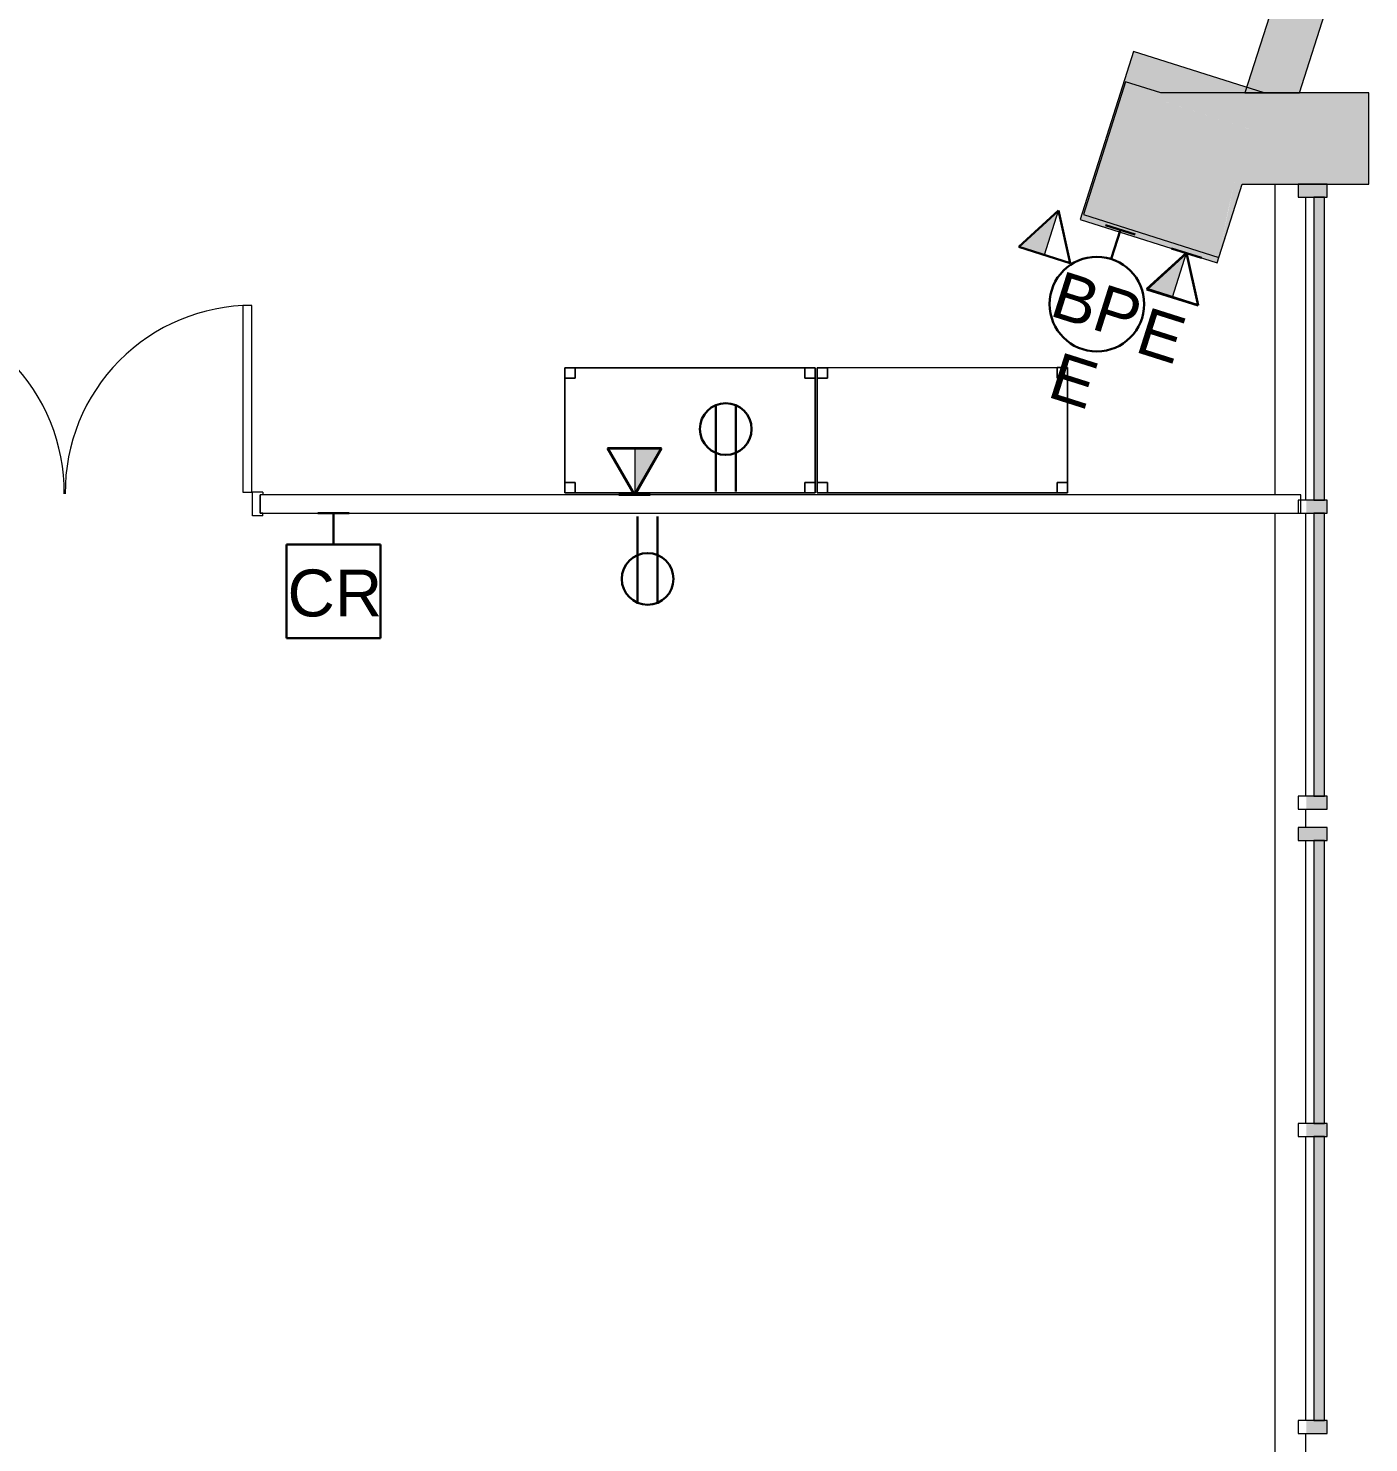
# Model space of a CAD drawing. Header units: inches. Extents: x 385 to 2249, y -1773 to -36.
# Drawn here: x 1940.5 to 2197.4, y -1046.8 to -775.7 of the extents above; entities that cross this region are included whole.
import ezdxf

# ---------------------------------------------------------------- set-up
doc = ezdxf.new("R2010")
doc.units = ezdxf.units.IN
doc.header["$MEASUREMENT"] = 0
for name, color, linetype, lineweight in [('A-ANNO-NOTE', 131, 'Continuous', 30), ('A-COLS', 52, 'Continuous', 13), ('A-DOOR', 31, 'Continuous', 13), ('A-DOOR-FRAM', 31, 'Continuous', 20), ('A-GLAZ-CURT', 52, 'Continuous', 13), ('A-GLAZ-CWMG', 51, 'Continuous', 13), ('A-WALL', 113, 'Continuous', 13), ('I-FURN', 30, 'Continuous', 9), ('I-WALL', 2, 'Continuous', 13), ('Q-CASE', 31, 'Continuous', 9)]:
    doc.layers.add(name, color=color, linetype=linetype, lineweight=lineweight)
doc.styles.add('Swis721 Lt BT', font='swissl.ttf', dxfattribs={"height": 9})

# ---------------------------------------------------------------- blocks, each defined once
blk = doc.blocks.new('System Panel - Glazed 2-5376064-Level 7 POWER _ SIGNAL')
at = {"layer": 'A-GLAZ-CURT', "lineweight": 9}
blk.add_hatch(color=7, dxfattribs=at).paths.add_polyline_path([(27.23, 2.25), (-27.23, 2.25), (-27.23, 0.25), (27.23, 0.25)], flags=0)
at = {"layer": 'A-GLAZ-CURT', "color": 8, "lineweight": 20}
for p, q in [((27.23, 2.25), (-27.23, 2.25)), ((-27.23, 2.25), (-27.23, 0.25)), ((-27.23, 0.25), (27.23, 0.25)), ((27.23, 0.25), (27.23, 2.25))]:
    blk.add_line(p, q, dxfattribs=at)
blk = doc.blocks.new('Rectangular Mullion - 2_5_ x 5_ rectangular-5103978-Level 7 POWER _ SIGNAL')
at = {"layer": 'A-GLAZ-CWMG', "lineweight": 9}
blk.add_hatch(color=7, dxfattribs=at).paths.add_polyline_path([(0, -2.25), (0, -2.75), (-2.5, -2.75), (-2.5, 1.2), (0, 1.2), (0, -0.25)], flags=0)
at = {"layer": 'A-GLAZ-CWMG', "color": 8, "lineweight": 20}
for p, q in [((-2.5, 2.75), (0, 2.75)), ((-2.5, -2.75), (-2.5, 2.75)), ((0, 2.75), (0, -2.75)), ((0, -2.75), (-2.5, -2.75))]:
    blk.add_line(p, q, dxfattribs=at)
blk = doc.blocks.new('System Panel - Glazed 2-5376243-Level 7 POWER _ SIGNAL')
at = {"layer": 'A-GLAZ-CURT', "lineweight": 9}
blk.add_hatch(color=7, dxfattribs=at).paths.add_polyline_path([(27.125, 2.25), (-27.125, 2.25), (-27.125, 0.25), (27.125, 0.25)], flags=0)
at = {"layer": 'A-GLAZ-CURT', "color": 8, "lineweight": 20}
for p, q in [((27.125, 2.25), (-27.125, 2.25)), ((-27.125, 2.25), (-27.125, 0.25)), ((-27.125, 0.25), (27.125, 0.25)), ((27.125, 0.25), (27.125, 2.25))]:
    blk.add_line(p, q, dxfattribs=at)
blk = doc.blocks.new('System Panel - Glazed 2-5105321-Level 7 POWER _ SIGNAL')
at = {"layer": 'A-GLAZ-CURT', "lineweight": 9}
blk.add_hatch(color=7, dxfattribs=at).paths.add_polyline_path([(29.03, 2.25), (-29.03, 2.25), (-29.03, 0.25), (29.03, 0.25), (29.03, 2.12)], flags=0)
at = {"layer": 'A-GLAZ-CURT', "color": 8, "lineweight": 20}
for p, q in [((29.03, 2.25), (-29.03, 2.25)), ((-29.03, 2.25), (-29.03, 0.25)), ((-29.03, 0.25), (29.03, 0.25)), ((29.03, 0.25), (29.03, 2.25))]:
    blk.add_line(p, q, dxfattribs=at)
blk = doc.blocks.new('Walls 14 - Walls 14-5031425-Level 7 POWER _ SIGNAL')
at = {"layer": 'A-WALL', "lineweight": 9}
blk.add_hatch(color=7, dxfattribs=at).paths.add_polyline_path([(2185.37, -805.57), (2197.43, -805.57), (2197.43, -788.07), (2157.59, -788.1), (2157.35, -789.44), (2174.71, -795.08), (2171.57, -805.57), (2179.45, -805.57)], flags=0)
at = {"layer": 'A-WALL', "color": 8, "lineweight": 20}
for p, q in [((2157.6, -788.07), (2157.59, -788.1)), ((2184.17, -788.07), (2157.6, -788.07)), ((2197.43, -788.07), (2184.17, -788.07)), ((2197.43, -805.57), (2197.43, -788.07)), ((2173.15, -805.57), (2197.43, -805.57))]:
    blk.add_line(p, q, dxfattribs=at)
blk = doc.blocks.new('Columns 18 - Columns 4-5094814-Level 7 POWER _ SIGNAL')
at = {"layer": 'A-COLS', "lineweight": 9}
h = blk.add_hatch(color=7, dxfattribs=at)
h.paths.add_polyline_path([(1403.92, -849.97), (1405.62, -841.75), (1403.82, -849.94)], flags=0)
h.paths.add_polyline_path([(1392.8, -819.69), (1406.9, -835.92), (1410.12, -825.45), (1406.98, -824.4)], flags=0)
h.paths.add_polyline_path([(1378.03, -841.56), (1378.06, -841.55), (1392.8, -819.69)], flags=0)
at = {"layer": 'A-COLS', "color": 8, "lineweight": 20}
for p, q in [((1386.29, -816.15), (1378.03, -841.56)), ((1393.05, -818.35), (1386.29, -816.15)), ((1403.92, -849.97), (1408.48, -835.93)), ((1378.03, -841.56), (1403.92, -849.97))]:
    blk.add_line(p, q, dxfattribs=at)
blk = doc.blocks.new('Walls 60 - Walls 3-5097482-Level 7 POWER _ SIGNAL')
at = {"layer": 'A-WALL', "lineweight": 9}
for p, q in [((53.56, -1018.04), (53.56, -1077.61)), ((59.48, -1078.61), (59.48, -1020.54)), ((53.56, -1081.11), (53.56, -1361.88)), ((59.48, -1135.36), (59.48, -1081.11)), ((59.48, -1141.36), (59.48, -1137.86)), ((59.48, -1198.11), (59.48, -1143.86)), ((59.48, -1255.07), (59.48, -1200.61)), ((59.48, -1261.07), (59.48, -1257.57))]:
    blk.add_line(p, q, dxfattribs=at)
blk = doc.blocks.new('Casework 11 - Casework 11-5129772-Level 7 POWER _ SIGNAL')
at = {"layer": 'Q-CASE'}
blk.add_hatch(color=7, dxfattribs=at).paths.add_polyline_path([(2179.45, -788.07), (2184.17, -788.07), (2189.47, -771.45), (2179.98, -768.42), (2173.71, -788.07), (2174.71, -788.07)], flags=0)
at = {"layer": 'Q-CASE', "color": 8, "lineweight": 20}
for p, q in [((2179.98, -768.42), (2173.71, -788.07)), ((2189.47, -771.45), (2179.98, -768.42)), ((2184.17, -788.07), (2189.47, -771.45)), ((2173.71, -788.07), (2184.17, -788.07))]:
    blk.add_line(p, q, dxfattribs=at)
blk = doc.blocks.new('Rectangular Table - Rectangular Table-5116188-Level 7 POWER _ SIGNAL')
at = {"layer": 'I-FURN'}
for p, q in [((-22, 12), (-24, 12)), ((-24, 12), (-24, 10)), ((-24, 10), (-24, 12)), ((-24, 12), (-22, 12)), ((24, 12), (-24, 12)), ((-24, 12), (-24, -12)), ((-24, -12), (-24, 12)), ((-24, 12), (24, 12)), ((-22, 10), (-22, 12)), ((-22, 12), (-22, 10)), ((22, 12), (22, 10)), ((24, 12), (22, 12)), ((22, 12), (24, 12)), ((22, 10), (22, 12)), ((24, 10), (24, 12)), ((24, 12), (24, 10)), ((24, -12), (24, 12)), ((24, 12), (24, -12)), ((-24, 10), (-22, 10)), ((-22, 10), (-24, 10)), ((22, 10), (24, 10)), ((24, 10), (22, 10)), ((-22, -10), (-24, -10)), ((-24, -10), (-24, -12)), ((-24, -12), (-24, -10)), ((-24, -10), (-22, -10)), ((-22, -12), (-22, -10)), ((-22, -10), (-22, -12)), ((24, -10), (22, -10)), ((22, -10), (22, -12)), ((22, -12), (22, -10)), ((22, -10), (24, -10)), ((24, -12), (24, -10)), ((24, -10), (24, -12)), ((-24, -12), (-22, -12)), ((-22, -12), (-24, -12)), ((-24, -12), (24, -12)), ((24, -12), (-24, -12)), ((22, -12), (24, -12)), ((24, -12), (22, -12))]:
    blk.add_line(p, q, dxfattribs=at)
blk = doc.blocks.new('Rectangular Mullion - 2_5_ x 5_ rectangular-V82-Level 7 POWER _ SIGNAL')
at = {"layer": 'A-GLAZ-CWMG', "lineweight": 9}
blk.add_hatch(color=7, dxfattribs=at).paths.add_polyline_path([(-2.5, 2.75), (-2.5, -2.75), (0, -2.75), (0, 2.75)], flags=0)
at = {"layer": 'A-GLAZ-CWMG', "color": 8, "lineweight": 20}
for p, q in [((0, 2.75), (-2.5, 2.75)), ((-2.5, 2.75), (-2.5, -2.75)), ((0, -2.75), (0, 2.75)), ((-2.5, -2.75), (0, -2.75))]:
    blk.add_line(p, q, dxfattribs=at)
blk = doc.blocks.new('Columns 60 - Columns 4-5528702-Level 7 POWER _ SIGNAL')
at = {"layer": 'A-COLS', "lineweight": 9}
h = blk.add_hatch(color=7, dxfattribs=at)
h.paths.add_polyline_path([(1403.59, -850.98), (1403.91, -849.97), (1403.82, -849.94), (1406.9, -835.92), (1392.8, -819.69), (1393.05, -818.32), (1409.16, -818.43), (1409.51, -817.38), (1387.87, -810.35), (1377.43, -842.48), (1392.61, -847.41)], flags=0)
h.paths.add_polyline_path([(1403.92, -849.97), (1408.48, -835.93), (1406.9, -835.92), (1403.94, -849.89)], flags=0)
at = {"layer": 'A-COLS', "color": 8, "lineweight": 20}
for p, q in [((1387.87, -810.35), (1377.43, -842.48)), ((1412.84, -818.46), (1387.87, -810.35)), ((1403.59, -850.98), (1408.48, -835.93)), ((1377.43, -842.48), (1403.59, -850.98))]:
    blk.add_line(p, q, dxfattribs=at)
blk = doc.blocks.new('Double Flush - Int-F-WDMF-72_ x 84_-5502830-Level 7 POWER _ SIGNAL')
at = {"layer": 'A-DOOR', "lineweight": 20}
for p, q in [((-34.15625, -2.25), (-35.90625, -2.25)), ((-35.90625, -2.25), (-35.90625, -38.0625)), ((-34.15625, -38.0625), (-34.15625, -2.25)), ((34.15625, -2.25), (35.90625, -2.25)), ((34.15625, -38.0625), (34.15625, -2.25)), ((35.90625, -2.25), (35.90625, -38.0625)), ((-35.90625, -38.0625), (-34.15625, -38.0625)), ((35.90625, -38.0625), (34.15625, -38.0625))]:
    blk.add_line(p, q, dxfattribs=at)
at = {"layer": 'A-DOOR', "lineweight": 9}
for centre, start, end in [((-35.90625, -2.25), 270, 0.5), ((35.90625, -2.25), 179.5, 270)]:
    blk.add_arc(centre, 35.8125, start, end, dxfattribs=at)
at = {"layer": 'A-DOOR-FRAM'}
for p, q in [((-38, 2.25), (-38, 1.75)), ((-38, 2.25), (-36, 2.25)), ((-38, 1.75), (-37.5, 1.75)), ((-37.5, 1.75), (-37.5, -1.75)), ((-36, 2.25), (-36, -2.25)), ((36.000004, 2.25), (36.000004, -2.25)), ((36.000004, 2.25), (38.000004, 2.25)), ((37.500004, 1.75), (37.500004, -1.75)), ((37.500004, 1.75), (38.000004, 1.75)), ((38.000004, 2.25), (38.000004, 1.75)), ((-38, -2.25), (-38, -1.75)), ((-38, -1.75), (-37.5, -1.75)), ((-38, -2.25), (-36, -2.25)), ((36.000004, -2.25), (38.000004, -2.25)), ((37.500004, -1.75), (38.000004, -1.75)), ((38.000004, -2.25), (38.000004, -1.75))]:
    blk.add_line(p, q, dxfattribs=at)

msp = doc.modelspace()

# ---------------------------------------------------------------- hatches: boundary and pattern name
at = {"layer": 'A-ANNO-NOTE', "lineweight": 9}
for points in [[(2135.29, -819.16), (2137.99, -810.65), (2130.37, -817.6)], [(2159.79, -827.24), (2162.49, -818.72), (2154.87, -825.68)], [(2056.73, -865.21), (2061.89, -856.28), (2056.73, -856.28)]]:
    msp.add_hatch(color=256, dxfattribs=at).paths.add_polyline_path(points, flags=0)

# ---------------------------------------------------------------- linework, layer by layer
for p, q in [((2137.99, -810.65), (2130.37, -817.6)), ((2135.29, -819.16), (2137.99, -810.65)), ((2130.37, -817.6), (2135.29, -819.16)), ((2162.49, -818.72), (2154.87, -825.68)), ((2159.79, -827.24), (2162.49, -818.72)), ((2154.87, -825.68), (2159.79, -827.24)), ((2056.73, -865.21), (2061.89, -856.28)), ((2061.89, -856.28), (2056.73, -856.28)), ((2056.73, -856.28), (2056.73, -865.21))]:
    msp.add_line(p, q, dxfattribs=at)
at = {"layer": 'A-ANNO-NOTE'}
for p, q in [((2137.99, -810.65), (2130.37, -817.6)), ((2137.99, -810.65), (2140.2, -820.72)), ((2146.97, -813.44), (2152.69, -815.25)), ((2149.83, -814.35), (2148.06, -819.93)), ((2140.2, -820.72), (2130.37, -817.6)), ((2162.49, -818.72), (2154.87, -825.68)), ((2162.51, -818.8), (2154.89, -825.75)), ((2159.65, -817.89), (2165.37, -819.71)), ((2162.49, -818.72), (2164.71, -828.8)), ((2162.51, -818.8), (2164.72, -828.87)), ((2164.71, -828.8), (2154.87, -825.68)), ((2164.72, -828.87), (2154.89, -825.75)), ((2072.27, -864.49), (2072.27, -847.96)), ((2072.27, -864.49), (2072.27, -847.96)), ((2076.1, -864.49), (2076.1, -847.96)), ((2056.69, -865.14), (2051.53, -856.21)), ((2051.53, -856.21), (2061.85, -856.21)), ((2056.73, -865.21), (2051.57, -856.28)), ((2051.57, -856.28), (2061.89, -856.28)), ((2056.69, -865.14), (2061.85, -856.21)), ((2056.73, -865.21), (2061.89, -856.28)), ((2059.69, -865.14), (2053.69, -865.14)), ((1995.97, -868.64), (2001.97, -868.64)), ((1998.97, -868.64), (1998.97, -874.64)), ((2057.28, -869.29), (2057.28, -885.82)), ((2061.11, -869.29), (2061.11, -885.82)), ((2061.11, -869.29), (2061.11, -885.82)), ((2007.97, -874.64), (1989.97, -874.64)), ((1989.97, -874.64), (1989.97, -892.64)), ((2007.97, -892.64), (2007.97, -874.64)), ((1989.97, -892.64), (2007.97, -892.64))]:
    msp.add_line(p, q, dxfattribs=at)
for centre, radius in [((2145.32, -828.58), 9.07), ((2074.18, -852.53), 4.95), ((2059.2, -881.26), 4.95)]:
    msp.add_circle(centre, radius, dxfattribs=at)
at = {"layer": 'I-WALL'}
for p, q in [((2049.45, -865.14), (1984.95, -865.14)), ((1984.95, -865.14), (1984.95, -868.64)), ((2184.44, -865.14), (2049.45, -865.14)), ((2184.44, -868.64), (2184.44, -865.14)), ((1984.95, -868.64), (2049.45, -868.64)), ((2049.45, -868.64), (2184.44, -868.64))]:
    msp.add_line(p, q, dxfattribs=at)

# ---------------------------------------------------------------- block references
at = {"layer": 'A-COLS', "lineweight": 9, "rotation": 0.3967009999964257}
for name in ['Columns 60 - Columns 4-5528702-Level 7 POWER _ SIGNAL', 'Columns 18 - Columns 4-5094814-Level 7 POWER _ SIGNAL']:
    msp.add_blockref(name, (758.91, 20.58), dxfattribs=at)
at = {"layer": 'A-DOOR', "rotation": 180}
msp.add_blockref('Double Flush - Int-F-WDMF-72_ x 84_-5502830-Level 7 POWER _ SIGNAL', (1947.45, -866.89), dxfattribs=at)
at = {"layer": 'A-GLAZ-CURT', "lineweight": 9, "rotation": 269.9999999999988}
for name, p in [('System Panel - Glazed 2-5105321-Level 7 POWER _ SIGNAL', (2186.69, -837.11)), ('System Panel - Glazed 2-5376243-Level 7 POWER _ SIGNAL', (2186.69, -895.77)), ('System Panel - Glazed 2-5376243-Level 7 POWER _ SIGNAL', (2186.69, -958.52)), ('System Panel - Glazed 2-5376064-Level 7 POWER _ SIGNAL', (2186.69, -1015.37))]:
    msp.add_blockref(name, p, dxfattribs=at)
at = {"layer": 'A-GLAZ-CWMG', "lineweight": 9, "rotation": 89.9999999999988}
for p in [(2186.69, -805.57), (2186.69, -928.89)]:
    msp.add_blockref('Rectangular Mullion - 2_5_ x 5_ rectangular-V82-Level 7 POWER _ SIGNAL', p, dxfattribs=at)
at = {"layer": 'A-GLAZ-CWMG', "lineweight": 9, "extrusion": (0, 0, -1), "rotation": 270.0000000000012}
for p in [(-2186.69, -868.64), (-2186.69, -925.39), (-2186.69, -988.14), (-2186.69, -1045.1)]:
    msp.add_blockref('Rectangular Mullion - 2_5_ x 5_ rectangular-5103978-Level 7 POWER _ SIGNAL', p, dxfattribs=at)
at = {"layer": 'A-WALL', "lineweight": 9}
for name, p in [('Walls 14 - Walls 14-5031425-Level 7 POWER _ SIGNAL', (0, 0)), ('Walls 60 - Walls 3-5097482-Level 7 POWER _ SIGNAL', (2125.89, 212.47))]:
    msp.add_blockref(name, p, dxfattribs=at)
at = {"layer": 'I-FURN', "rotation": 180.0141132327224}
for p in [(2067.32, -852.78), (2115.69, -852.77)]:
    msp.add_blockref('Rectangular Table - Rectangular Table-5116188-Level 7 POWER _ SIGNAL', p, dxfattribs=at)
at = {"layer": 'Q-CASE'}
msp.add_blockref('Casework 11 - Casework 11-5129772-Level 7 POWER _ SIGNAL', (0, 0), dxfattribs=at)

# ---------------------------------------------------------------- texts
at = {"layer": 'A-ANNO-NOTE', "lineweight": 9, "char_height": 9, "attachment_point": 1, "rotation": 342.3967, "style": 'Swis721 Lt BT'}
for s, insert, width in [('BP', (2138.68, -822.1), 19.392), ('E', (2155.05, -829.05), 9.393), ('E', (2138.25, -837.68), 9.393)]:
    msp.add_mtext(s, dxfattribs=dict(at, insert=insert, width=width))
at = {"layer": 'A-ANNO-NOTE', "lineweight": 9, "insert": (1990.16, -879.46), "char_height": 9, "width": 20.604, "attachment_point": 1, "style": 'Swis721 Lt BT'}
msp.add_mtext('CR', dxfattribs=at)

doc.saveas('drawing.dxf')
